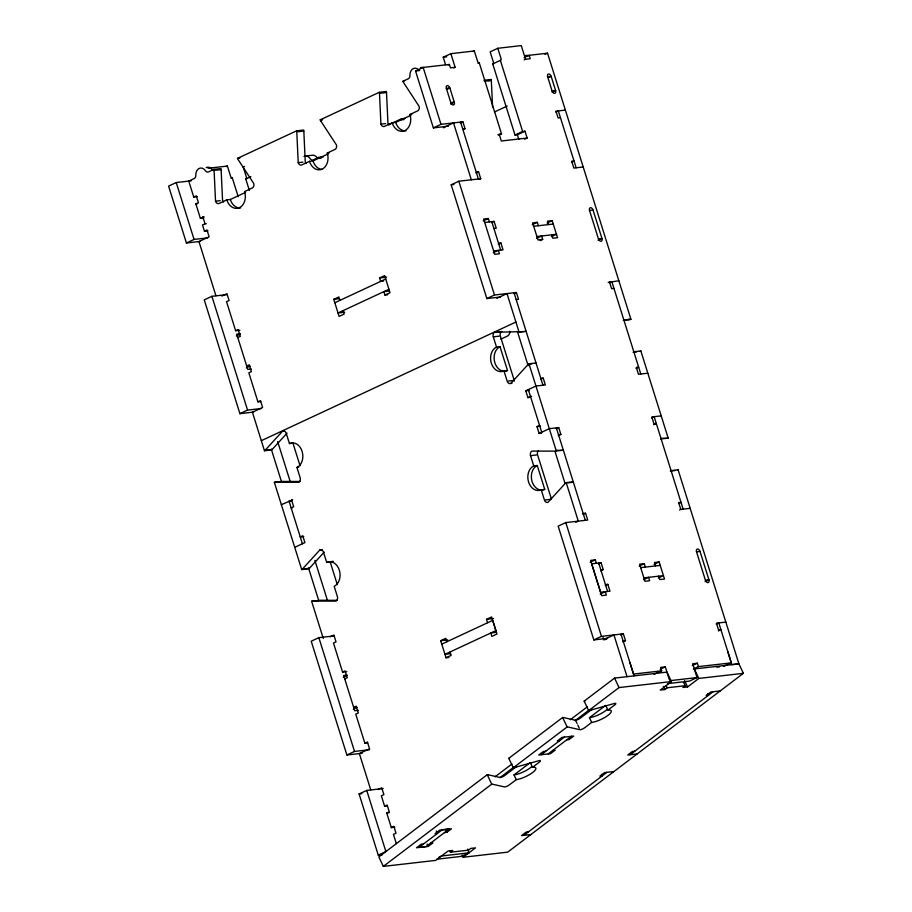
<?xml version="1.0" encoding="UTF-8"?>
<svg xmlns="http://www.w3.org/2000/svg" width="912" height="912" viewBox="0 0 912 912"><rect width="100%" height="100%" fill="white"/><g stroke="black" fill="none" stroke-linecap="round" stroke-linejoin="round"><path stroke-width="1.37" d="M283.792 430.966L282.617 431.091L265.141 450.254A3.625 2.747 83.5 0 1 264.457 450.745L252.43 412.224L262.61 407.482L260.467 400.653L257.925 401.839L248.828 372.826L251.381 371.64L249.238 364.811L246.696 365.997M264.457 450.745L271.502 449.935A3.625 2.747 83.5 0 0 272.186 449.456L287.041 433.166M322.21 549.674L319.861 549.947L302.385 569.111A3.625 2.747 83.5 0 1 301.701 569.59L274.387 482.425A3.625 2.747 83.5 0 1 275.162 482.231L281.033 481.559M301.701 569.59L308.746 568.78A3.625 2.747 83.5 0 0 309.43 568.301L324.148 552.159M524.126 331.615L494.771 332.23A3.625 2.747 83.5 0 0 493.289 336.824L496.504 347.062A12.688 9.622 83.5 0 0 491.329 363.17A12.688 9.622 83.5 0 0 503.983 370.956L507.197 381.205A3.625 2.747 83.5 0 0 510.811 383.428L528.287 364.264A3.625 2.747 83.5 0 1 528.971 363.785L536.005 362.976A3.625 2.747 83.5 0 0 535.321 363.455M514.072 767.619A3.625 0.946 -24.9 0 1 513.319 767.779L508.771 758.351L562.636 717.493A3.625 0.969 -25.4 0 1 563.206 717.482L575.552 720.286A3.625 0.969 -25.4 0 0 580.226 718.246L592.07 709.251M683.726 682.564L685.22 685.71L667.231 687.773L664.916 689.54L660.22 690.076L671.437 681.56L666.957 672.098L614.551 678.095L584.182 701.134L588.673 710.608A3.625 0.98 -25.6 0 0 589.426 710.471L614.859 703.334A3.625 0.969 -25.3 0 1 614.882 704.828L607.916 710.106A12.688 3.386 -25.4 0 1 608.008 715.327A12.688 3.386 -25.4 0 1 591.671 722.429L584.706 727.719A3.625 0.969 -25.4 0 1 580.043 729.748L567.697 726.955A3.625 0.969 -25.4 0 0 567.116 726.955L513.262 767.813M570.296 719.739L587.317 706.811M495.102 776.785L511.928 764.017M575.062 720.651L588.673 710.311M499.901 777.674L514.482 766.616M383.325 866.4L491.716 784.16L487.225 774.698L378.833 856.938L383.325 866.4L435.731 860.392L448.111 850.999L452.797 850.463L450.482 852.218L449.73 850.645M588.673 710.608L619.031 687.568L671.437 681.56M516.671 766.468L504.815 775.462A3.625 0.969 -25.4 0 1 500.141 777.491L487.795 774.698M516.26 779.646L514.026 774.915L530.271 762.58L532.517 767.311A12.688 3.397 -25.4 0 1 532.597 772.544A12.688 3.397 -25.4 0 1 516.26 779.646L509.295 784.924A3.625 0.969 -25.4 0 1 504.632 786.953L492.286 784.16A3.625 0.958 -25 0 0 491.682 784.183M541.249 754.646L564.46 737.033M548.283 753.836L571.505 736.223M423.51 843.976L421.162 844.238L416.522 847.761L428.252 846.416L432.892 842.893L430.544 843.167M444.475 832.599L446.823 832.325L451.463 828.803L439.732 830.148L435.092 833.671L437.429 833.408L436.312 831.037M532.517 767.311L539.482 762.033A3.625 0.969 -25.4 0 0 539.448 760.54L514.026 767.665M685.22 685.71L682.906 687.477L687.591 686.941L698.82 678.425L743.405 673.318L738.914 663.845L678.106 469.805L671.061 470.615A3.625 2.747 83.5 0 0 670.708 470.82M462.11 855.148L463.102 857.257L475.483 847.864L470.786 848.399L468.472 850.166L450.482 852.218M523.853 835.346L606.89 772.35M630.101 754.737L713.138 691.741M743.405 673.318L507.688 852.15L463.102 857.257M306.261 163.544A3.625 2.747 83.5 0 1 305.258 161.869L303.821 131.066A3.625 2.747 83.5 0 0 303.628 130.04L296.582 130.838A3.625 2.747 83.5 0 1 296.788 131.864L298.224 162.678A3.625 2.747 83.5 0 0 301.838 164.912L309.476 161.344A12.688 9.622 83.5 0 0 322.13 169.142A12.688 9.622 83.5 0 0 327.294 153.045L335.377 149.215A3.625 2.747 83.5 0 0 336.403 144.883L320.625 120.76A3.625 2.747 83.5 0 1 320.215 119.825L379.278 92.306L386.323 91.496A3.625 2.747 83.5 0 1 386.517 92.522L387.953 123.337A3.625 2.747 83.5 0 0 388.957 125.012M379.278 92.306A3.625 2.747 83.5 0 1 379.483 93.332L380.92 124.146A3.625 2.747 83.5 0 0 384.533 126.369L392.171 122.812A12.688 9.622 83.5 0 0 404.825 130.598A12.688 9.622 83.5 0 0 409.99 114.502L418.072 110.671A3.625 2.747 83.5 0 0 419.098 106.339L403.321 82.217A3.625 2.747 83.5 0 1 402.91 81.293L408.28 78.785A3.625 2.747 83.5 0 0 409.967 75.388A7.25 5.495 83.5 0 1 412.6 69.038A7.25 5.495 83.5 0 1 418.289 69.449M445.558 64.672L443.221 57.228L450.859 53.671L474.331 50.981L477.535 61.218A1.813 1.14 65 0 0 479.245 62.791L501.532 133.904L498.989 135.09M191.406 180.793L176.233 182.537L168.595 186.094L186.424 242.98L200.116 241.418M448.419 126.175L433.371 127.897L415.541 71.011L423.179 67.442L449.377 64.444L450.448 67.864L455.145 67.317L450.859 53.671M223.565 202.088A3.625 2.747 83.5 0 1 222.562 200.412L221.126 169.598A3.614 2.736 83.5 0 0 220.932 168.572L213.887 169.381L208.517 171.889A3.625 2.747 83.5 0 1 206.044 171.467L204.128 169.256A7.25 5.495 83.5 0 0 195.955 173.063L195.727 176.267A3.625 2.747 83.5 0 1 194.119 178.592L188.75 181.1L193.743 197.026L197.266 196.627M213.887 169.381A3.614 2.736 83.5 0 1 214.092 170.407L215.528 201.221A3.625 2.747 83.5 0 0 219.142 203.444L226.78 199.888A12.688 9.622 83.5 0 0 239.434 207.685A12.688 9.622 83.5 0 0 244.598 191.577L252.681 187.747A3.625 2.747 83.5 0 0 253.707 183.426L237.929 159.292A3.625 2.747 83.5 0 1 237.519 158.369L296.582 130.838M226.119 166.657L227.384 166.064L230.599 176.301A1.813 1.14 65 0 0 232.309 177.874L238.192 196.661M473.054 51.574L474.331 50.981M448.1 65.037L449.377 64.444M453.868 67.91L455.145 67.317M244.484 166.337L243.219 166.93L246.422 177.179A1.813 1.14 65 0 1 245.784 179.014L249.364 190.448M524.069 57.673L529.165 55.301L530.225 58.721L525.54 59.257L521.254 45.6L497.792 48.29L490.154 51.847L493.369 62.084A1.813 1.14 65 0 1 492.731 63.931L515.018 135.044L517.355 134.771L524.993 131.214L527.136 138.043L524.594 139.228M231.032 178.467L232.309 177.874M477.968 63.384L479.245 62.791M193.743 197.026L196.285 195.841L198.428 202.669L195.852 203.866L200.309 218.093L203.832 217.683L201.928 218.572M245.784 179.014L250.88 176.643M492.731 63.931L500.369 60.374A1.813 1.14 65 0 0 501.007 58.528L497.792 48.29M447.313 89.148L449.855 87.962L454.313 102.19A2.713 1.721 65 0 1 453.355 104.948A2.713 1.721 65 0 1 450.802 102.589L446.344 88.361A2.713 1.721 65 0 1 447.302 85.603A2.713 1.721 65 0 1 449.855 87.962L446.344 88.361M524.263 59.85L525.54 59.257M323.395 156.83L318.698 157.377L313.329 159.874A3.625 2.747 83.5 0 1 310.217 158.722A7.25 5.495 83.5 0 0 303.992 156.408M389.093 124.568L401.394 118.834L404.917 118.423M226.78 199.888L230.303 199.489L245.579 192.364M309.476 161.344L312.998 160.945L328.274 153.82M392.171 122.812L395.694 122.402L410.959 115.288M488.57 80.678L491.135 79.481A3.625 2.747 83.5 0 1 491.329 80.507L492.594 107.468M545 54.378L547.542 53.192L630.922 319.268A3.625 2.747 83.5 0 1 630.158 319.474L624.287 320.146M200.309 218.093L204.06 216.76M450.494 103.968L454.313 102.19L450.802 102.589M206.192 223.588L202.475 224.911L204.436 231.158L207.959 230.759M204.436 231.158L206.978 229.972L209.122 236.801L198.941 241.555L215.916 295.727M186.424 242.98L194.062 239.423L207.754 237.861M433.371 127.897L440.998 124.34L462.908 121.832L465.04 128.66L463.775 129.253M549.252 77.246L551.156 76.357L555.613 90.573A2.713 1.721 65 0 1 554.656 93.343A2.713 1.721 65 0 1 552.091 90.983L547.633 76.756A2.713 1.721 65 0 1 548.591 73.997A2.713 1.721 65 0 1 551.156 76.357L547.633 76.756M460.355 123.017L462.908 121.832M494.441 111.982L507.163 106.054M552.182 92.18L555.613 90.573L552.091 90.983M497.906 134.771L501.532 133.904M555.784 112.085L558.326 110.899L576.156 167.785M515.018 135.044L522.644 131.488L524.993 131.214M476.053 173.075L478.595 171.889L480.738 178.718L479.461 179.311M226.951 294.587L211.892 296.32L204.254 299.877L239.913 413.66L253.604 412.087M500.54 297.004L486.848 298.566L451.189 184.794L458.827 181.226L480.738 178.718M221.855 296.069L226.951 293.698L229.094 300.527L226.541 301.712L235.638 330.725L239.867 330.235M571.471 162.142L574.024 160.957L571.676 161.23L573.819 168.059L583.201 166.976M235.638 330.725L238.18 329.54L240.323 336.368L237.781 337.554M236.311 335.969L240.13 334.191M483.246 220.886L488.342 218.515L489.413 221.924M491.557 222.574L494.099 221.388L496.242 228.217L493.894 228.479M343.129 310.616L344.189 314.036L339.104 316.407L333.758 299.341L338.842 296.97L339.914 300.379M383.462 281.078L380.646 281.398L379.574 277.989L384.67 275.606L390.017 292.684L384.921 295.055L383.861 291.635L389.492 290.996M334.829 302.75L385.742 279.026M388.945 289.264L338.033 312.998L344.736 312.223M532.232 224.705L537.328 222.334L538.399 225.743M498.328 244.188L500.882 243.002L503.014 249.831L493.631 250.914M547.097 222.995L552.182 220.624L557.54 237.69L552.843 238.226L551.771 234.817M246.297 367.832L250.116 366.054M493.232 252.749L498.328 250.367L499.4 253.787L494.703 254.323L483.645 219.051L488.342 218.515M536.518 238.351L541.603 235.98L542.674 239.4L540.132 240.586M551.395 236.653L556.48 234.281L536.929 236.516M598.147 240.278L601.966 238.499L593.051 210.045A2.713 1.721 65 0 0 590.486 207.697A2.713 1.721 65 0 0 589.528 210.455L598.443 238.898A2.713 1.721 65 0 0 601.008 241.258A2.713 1.721 65 0 0 601.966 238.499L598.443 238.898M239.913 413.66L247.551 410.092L261.231 408.53M486.848 298.566L494.486 295.009L516.386 292.501L518.529 299.33L516.181 299.603M496.823 298.327L507.004 293.573L519.042 332.093L526.076 331.284A3.625 2.747 83.5 0 1 525.301 331.489M513.844 293.687L516.386 292.501M261.345 440.667L515.918 322.027M608.201 282.424L618.86 280.759M609.273 282.754L611.815 281.569L640.794 374.011M500.916 339.116L507.346 336.118A5.438 4.127 83.5 0 0 509.888 331.227M540.679 379.312L543.221 378.127L545.365 384.955L535.937 386.027L525.757 390.781L527.9 397.598L529.074 397.472M281.363 504.678L292.718 499.799M527.9 397.598L531.616 396.287M636.109 368.38L638.651 367.183L636.302 367.456L638.446 374.285L647.828 373.213M541.477 433.177L539.129 433.439L536.986 426.622L539.539 425.425M294.736 547.337L304.916 542.594L302.773 535.766L300.23 536.951L303.753 536.552M539.129 433.439L549.343 428.697L558.737 427.614L560.869 434.443L558.326 435.628M556.183 428.8L558.737 427.614M651.613 417.867L654.155 416.681L683.134 509.135M653.756 424.696L656.298 423.51L653.95 423.784L651.818 416.955L661.2 415.872M583.019 514.425L585.561 513.239L587.704 520.068L565.805 522.576L558.167 526.133L593.826 639.916L607.506 638.354M333.917 635.938L318.858 637.659L311.22 641.216L346.879 754.999L362.178 753.255M330.064 636.827L333.883 635.048L336.026 641.877L333.484 643.063L342.57 672.076L346.799 671.585M575.734 522.337L578.288 521.151L566.215 482.63L573.249 481.821A3.625 2.747 83.5 0 0 572.896 482.038M678.448 503.492L680.99 502.307L678.642 502.569L680.785 509.398L690.167 508.326M679.508 509.99L680.785 509.398M342.57 672.076L345.124 670.89L347.255 677.707L344.713 678.904M343.277 677.32L347.096 675.541M590.224 562.237L595.308 559.854L596.38 563.274M598.534 563.924L601.076 562.738L603.22 569.567L600.666 570.752M448.852 657.438L446.036 657.757L440.69 640.691L445.786 638.32L446.857 641.729M487.589 622.748L486.518 619.339L491.602 616.957L496.96 634.034L491.864 636.405L490.793 632.985L496.424 632.347M441.796 644.1L492.708 620.365L495.923 630.614L444.999 654.337L450.368 653.722M639.209 566.044L644.294 563.673L645.365 567.093M446.036 657.757L451.132 655.386L450.061 651.966M605.306 585.538L607.848 584.353L609.991 591.181L600.563 592.264L591.66 563.81L601.076 562.738M654.064 564.346L659.159 561.974L664.506 579.04L659.809 579.576L658.749 576.167M353.628 707.347L356.17 706.162L358.313 712.99L355.771 714.176L364.857 743.189L367.673 742.858M353.263 709.171L357.082 707.393M600.21 594.088L605.294 591.717L606.366 595.126L601.669 595.673L590.623 560.401L595.308 559.854M643.484 579.701L648.58 577.33L649.64 580.739L644.955 581.275L639.608 564.209L644.294 563.673M658.361 577.991L663.457 575.62L643.895 577.866M705.113 581.617L708.932 579.838L700.017 551.395A2.713 1.721 65 0 0 697.463 549.035A2.713 1.721 65 0 0 696.506 551.794L705.421 580.249A2.713 1.721 65 0 0 707.974 582.608A2.713 1.721 65 0 0 708.932 579.838L705.421 580.249M364.857 743.189L367.411 742.003L369.542 748.832L359.362 753.574L370.751 789.917M346.879 754.999L354.517 751.442L369.577 749.721M593.826 639.916L601.464 636.359L623.363 633.851L625.495 640.68L622.953 641.866M603.049 637.397L603.755 639.677L613.936 634.923L627.034 676.67M620.81 635.037L623.363 633.851M716.239 624.104L718.793 622.907L731.31 662.853L723.672 666.41M382.47 854.647L378.263 855.137L359.1 793.976L366.738 790.419L383.154 788.527M377.944 789.575L381.763 787.797L383.895 794.626L381.353 795.811L384.602 806.197L387.418 805.866M718.382 630.922L720.925 629.736L718.576 630.01L716.444 623.181L725.827 622.109M660.22 669.248L665.315 666.877L669.248 679.451M654.052 674.39L661.69 670.833L660.619 667.413L665.315 666.877M384.602 806.197L387.155 805L389.287 811.828L386.745 813.014L391.316 827.594L394.839 827.195M692.288 665.578L697.384 663.206L698.455 666.615L731.31 662.853M693.359 668.986L698.455 666.615M697.384 663.206L692.687 663.742L697.019 677.57L689.381 681.127L667.481 683.635M391.316 827.594L393.859 826.409L396.002 833.237L393.448 834.423L396.332 843.6M378.263 855.137L385.901 851.569L366.738 790.419M439.025 857.166L441.568 855.98L468.939 852.845L467.765 849.072M468.939 852.845L461.312 856.402L436.666 859.229M443.221 57.228L446.743 56.818M529.165 55.301L547.542 53.192M415.541 71.011L419.68 70.532M402.91 81.293L404.084 81.157M491.135 79.481L484.09 80.29A3.625 2.747 83.5 0 1 484.226 80.803M380.657 93.195L386.517 92.522M485.469 81.179L491.329 80.507M320.215 119.825L322.563 119.563M320.625 120.76L321.799 120.623M409.99 114.502L411.745 114.296M297.962 131.738L303.821 131.066M402.773 119.723L403.948 119.586M380.92 124.146L385.605 123.599M565.372 110.09L555.989 111.161L558.121 117.99L560.47 117.716M444.509 127.52L443.335 127.646L453.515 122.903L471.344 179.801M462.692 128.923L465.04 128.66M237.519 158.369L239.867 158.095M327.294 153.045L329.05 152.84M305.6 156.009L312.634 155.2A7.25 5.495 83.5 0 1 317.262 157.913M208.061 168.275L227.384 166.064M215.266 170.27L221.126 169.598M320.078 158.266L321.252 158.129M298.224 162.678L302.909 162.142M527.136 138.043L501.326 140.995L499.183 134.178M215.528 201.221L220.214 200.686M195.852 203.866L197.619 203.661M476.246 172.163L478.595 171.889M451.189 184.794L453.937 184.475M484.717 222.46L494.099 221.388M589.528 210.455L593.051 210.045M537.328 222.334L532.631 222.87L537.977 239.936L542.674 239.4M552.182 220.624L547.496 221.16L548.568 224.58M533.725 226.279L553.276 224.033M498.533 243.276L500.882 243.002M379.574 277.989L386.62 277.18M333.758 299.341L339.389 298.691M384.921 295.055L387.737 294.724M613.958 288.397L611.61 288.659L609.467 281.831M240.232 333.735L236.71 334.134L247.756 369.406L251.279 369.007M495.934 332.093L500.631 331.558M630.922 319.268L623.888 320.078A3.625 2.747 83.5 0 1 623.306 320.26M493.289 336.824L499.16 336.152M496.504 347.062L500.015 346.663L507.505 370.557L503.983 370.956M661.519 438.307L667.402 438.319A3.625 2.747 83.5 0 0 668.177 438.125L640.851 350.96L633.817 351.77A3.625 2.747 83.5 0 0 633.464 351.975M529.462 364.127L531.81 363.865M633.133 352.249L636.656 351.85M257.925 401.839L260.741 401.508M508.372 381.068L514.231 380.395A3.625 2.747 83.5 0 0 514.471 380.999M540.873 378.389L543.221 378.127M510.811 383.428L511.985 383.291M525.757 390.781L529.279 390.37M282.617 431.091A3.625 2.747 83.5 0 1 286.231 433.325L289.446 443.563L292.957 443.164L300.037 465.724M266.315 450.118L272.186 449.456M536.986 426.622L540.508 426.212M558.52 434.716L560.869 434.443M275.162 482.231L298.669 482.3A3.625 2.747 83.5 0 0 300.139 477.694L296.936 467.457L298.691 467.252M274.387 482.425L281.432 481.616A3.625 2.747 83.5 0 1 282.207 481.422L300.173 481.479M533.748 465.918L537.259 465.508L544.749 489.402L541.226 489.812A12.688 9.622 83.5 0 1 528.572 482.015A12.688 9.622 83.5 0 1 533.748 465.918L530.533 455.669A3.625 2.747 83.5 0 1 532.015 451.075L555.511 451.144L563.32 450.14A3.625 2.747 83.5 0 1 562.544 450.334L556.673 450.323M668.165 438.125L661.132 438.934A3.625 2.747 83.5 0 1 660.755 439.06M530.533 455.669L536.404 454.997M291.715 500.802L289.036 501.11L302.408 543.78M292.307 507.802L291.145 507.938L293.687 506.753L291.544 499.924M567.88 482.847L572.565 482.311M670.377 471.105L675.074 470.558M545.615 499.913L551.486 499.24L537.578 454.871A3.625 2.747 83.5 0 1 538.194 450.938M583.213 513.513L585.561 513.239M319.861 549.947A3.625 2.747 83.5 0 1 323.475 552.17L326.69 562.408L330.212 562.009A12.688 9.622 83.5 0 1 333.302 561.313M303.559 568.974L309.43 568.301M696.506 551.794L700.017 551.395M323.293 638.457L311.63 601.282L318.676 600.472A3.625 2.747 83.5 0 1 319.451 600.278L337.075 600.324M659.159 561.974L654.463 562.51L655.534 565.919M600.871 569.829L603.22 569.567M640.691 567.629L660.242 565.383M605.5 584.626L607.848 584.353M486.518 619.339L493.552 618.53M440.69 640.691L447.735 639.882M603.755 639.677L606.571 639.346M623.158 640.942L625.495 640.68M347.198 675.074L343.676 675.484L354.734 710.756L358.256 710.345M661.69 670.833L633.532 674.059L620.981 634.125M716.821 667.196L719.557 666.889M669.647 680.705L697.019 677.57M720.195 690.931L710.801 692.003L706.162 695.525L708.51 695.252L707.758 693.679M559.672 740.669L557.323 740.932L561.963 737.409L573.694 736.064L569.054 739.586L566.705 739.86M545.741 751.237L543.392 751.499L538.753 755.022L550.483 753.677L555.123 750.154L552.786 750.428M634.752 751.214L632.404 751.477L627.764 754.999L637.157 753.928M359.1 793.976L361.836 793.657M613.936 771.541L604.553 772.612L599.914 776.135L602.251 775.873L601.51 774.288M386.745 813.014L389.093 812.752M528.504 831.824L526.156 832.086L521.516 835.609L530.898 834.537M627.798 319.462L630.158 319.474M213.089 170.658L211.162 168.458A7.25 5.495 83.5 0 0 206.215 167.603M698.82 678.425L694.328 668.963L738.914 663.845L731.88 664.654L727.708 651.362M684.604 680.626L687.591 686.941M666.239 685.676L667.231 687.773M663.423 686.383L664.916 689.54M614.551 678.095L619.031 687.568M607.916 710.106L605.682 705.375L589.426 717.698L591.671 722.429M575.552 720.286L577.045 723.433M577.798 725.017L579.291 728.175M562.636 717.493L567.116 726.955M445.694 829.966L446.823 832.325M427.124 844.056L428.252 846.416M500.369 60.374L522.644 131.488M517.355 134.771L518.78 139.331M460.56 122.094L478.39 178.991M491.762 221.662L500.677 250.105M514.049 292.775L542.982 385.217M556.354 427.888L585.322 520.342M598.694 563.012L607.609 591.455M629.896 662.568L634.068 675.86M528.971 363.785L556.286 450.938A3.625 2.747 83.5 0 1 555.511 451.144M517.48 331.683L528.128 365.644M555.055 451.565L565.052 483.485M528.333 389.584L541.705 432.254M423.179 67.442L440.998 124.34M458.827 181.226L494.486 295.009M565.805 522.576L601.464 636.359M514.231 380.395L500.335 336.015A3.625 2.747 83.5 0 1 501.805 331.421M541.226 489.812L544.441 500.05A3.625 2.747 83.5 0 0 548.055 502.273L565.531 483.109A3.625 2.747 83.5 0 1 566.215 482.63M330.212 562.009L337.28 584.581M277.681 441.625L290.187 481.513M314.914 560.435L327.419 600.324M202.886 216.896L205.018 223.714M271.297 449.171L281.717 482.414M308.53 567.982L318.527 599.902M176.233 182.537L194.062 239.423M211.892 296.32L247.551 410.092M318.858 637.659L354.517 751.442M318.698 157.377A3.625 2.747 83.5 0 1 318.904 158.403M401.394 118.834A3.625 2.747 83.5 0 1 401.599 119.86M525.198 55.792A7.25 5.495 83.5 0 1 528.527 55.666M677.582 470.147A3.625 2.747 83.5 0 1 678.106 469.805M640.178 351.439A3.625 2.747 83.5 0 1 640.851 350.96M544.749 489.402A12.688 9.622 83.5 0 1 532.095 481.616A12.688 9.622 83.5 0 1 537.259 465.508M507.505 370.557A12.688 9.622 83.5 0 1 494.851 362.759A12.688 9.622 83.5 0 1 500.015 346.663M519.042 332.093A3.625 2.747 83.5 0 1 518.267 332.287M311.63 601.282A3.625 2.747 83.5 0 1 312.406 601.076L335.912 601.145A3.625 2.747 83.5 0 0 337.383 596.551L334.18 586.302A12.688 9.622 83.5 0 0 339.344 570.205A12.688 9.622 83.5 0 0 326.69 562.408M289.446 443.563A12.688 9.622 83.5 0 1 302.1 451.36A12.688 9.622 83.5 0 1 296.936 467.457M420.386 67.796A7.25 5.495 83.5 0 1 423.715 67.682M240.654 207.936A12.688 9.622 83.5 0 1 230.303 199.489M406.045 130.849A12.688 9.622 83.5 0 1 395.694 122.402M321.754 169.404A12.688 9.622 83.5 0 1 312.998 160.945M509.534 758.214A3.625 0.98 -25.5 0 1 508.759 758.362M531.696 766.696A12.688 3.386 -25.4 0 1 514.026 774.904M487.202 774.721A3.625 0.958 -25 0 1 487.783 774.71M584.934 700.997A3.625 0.98 -25.6 0 1 584.17 701.146M607.107 709.49A12.688 3.386 -25.4 0 1 589.426 717.698M442.229 829.772L419.018 847.385L426.052 846.575L449.263 828.962L442.229 829.772"/></g></svg>
